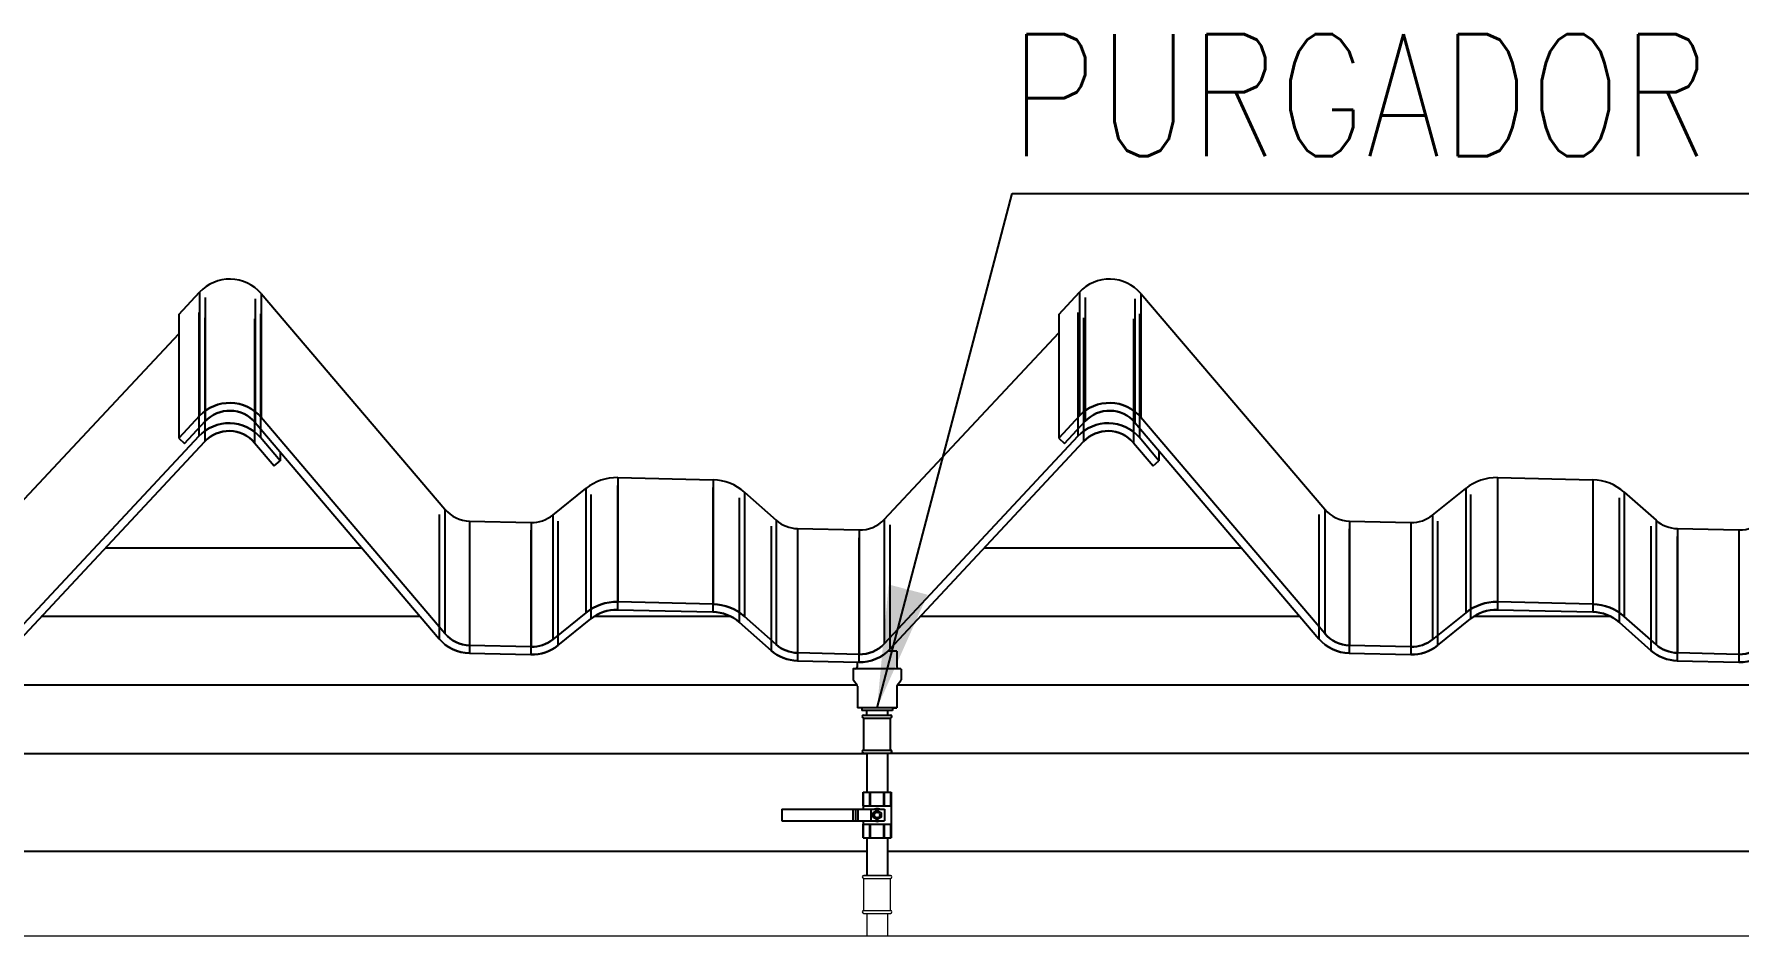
# Model space of a CAD drawing. Header units: millimetres. Extents: x -312439 to 477422, y -331570 to 212570.
# Drawn here: x 343406 to 345150, y 188742 to 189665 of the extents above; entities that cross this region are included whole.
import ezdxf

# ---------------------------------------------------------------- set-up
doc = ezdxf.new("R2010")
doc.units = ezdxf.units.MM
doc.linetypes.add('DASHED', pattern=[0.75, 0.5, -0.25])
doc.layers.add('ARCONDTEXTO', color=4, linetype='Continuous')
doc.layers.add('TEXTO FORMATO', color=4, linetype='Continuous')
doc.styles.add('ROMAND', font='ROMAND.SHX')
doc.styles.add('ROMANS', font='romans.shx', dxfattribs={"height": 187.5})
doc.dimstyles.new('1-50 (MILIMETRO)', dxfattribs={"dimscale": 0, "dimtxt": 125, "dimasz": 125, "dimexe": 100, "dimexo": 100, "dimgap": 50, "dimtad": 0, "dimdec": 0, "dimzin": 0, "dimdsep": 46, "dimtxsty": 'ROMAND', "dimcen": -390, "dimclrd": 1, "dimclre": 1, "dimclrt": 3, "dimadec": 0, "dimazin": 0, "dimtfac": 1, "dimtdec": 0, "dimtix": 1, "dimtmove": 2, "dimatfit": 2, "dimfxl": 1, "dimtvp": 1, "dimtolj": 1, "dimtzin": 0, "dimarcsym": 0})

msp = doc.modelspace()

# ---------------------------------------------------------------- linework, layer by layer
at = {"color": 1, "linetype": 'Continuous', "extrusion": (0, 1, 0)}
for p, q in [((343553.842, 189378.192, 0), (343574.998, 189400.8, 0)), ((343637.873, 189399.355, 0), (343826.007, 189178.781, 0)), ((344453.842, 189378.192, 0), (344474.999, 189400.8, 0)), ((344537.873, 189399.355, 0), (344726.007, 189178.781, 0)), ((343553.842, 189378.192, 0), (343553.842, 189251.583, 0)), ((344453.842, 189378.192, 0), (344453.842, 189251.583, 0)), ((343376.284, 189168.449, 0), (343553.842, 189358.19, 0)), ((344275.355, 189168.449, 0), (344453.842, 189359.183, 0)), ((343574.998, 189274.256, 0), (343553.842, 189251.583, 0)), ((343559.687, 189246.113, 0), (343580.844, 189268.786, 0)), ((343631.783, 189267.612, 0), (343819.916, 189046.403, 0)), ((343826.007, 189051.598, 0), (343637.873, 189272.807, 0)), ((344474.999, 189274.256, 0), (344453.842, 189251.583, 0)), ((344459.687, 189246.113, 0), (344480.844, 189268.786, 0)), ((344531.783, 189267.612, 0), (344719.917, 189046.403, 0)), ((344726.007, 189051.598, 0), (344537.873, 189272.807, 0)), ((343574.385, 189253.539, 0), (343376.284, 189041.237, 0)), ((343382.129, 189035.767, 0), (343580.23, 189248.07, 0)), ((343553.842, 189251.583, 0), (343559.687, 189246.113, 0)), ((343657.352, 189228.465, 0), (343637.26, 189252.09, 0)), ((344473.456, 189253.539, 0), (344275.355, 189041.237, 0)), ((344281.2, 189035.767, 0), (344479.301, 189248.07, 0)), ((344453.842, 189251.583, 0), (344459.687, 189246.113, 0)), ((344556.423, 189228.465, 0), (344536.33, 189252.09, 0)), ((343631.169, 189246.895, 0), (343651.262, 189223.27, 0)), ((343657.352, 189237.547, 0), (343657.352, 189228.465, 0)), ((344530.24, 189246.895, 0), (344550.332, 189223.27, 0)), ((344556.423, 189238.64, 0), (344556.423, 189228.465, 0)), ((343651.262, 189223.27, 0), (343657.352, 189228.465, 0)), ((344550.332, 189223.27, 0), (344556.423, 189228.465, 0)), ((343936.351, 189172.894, 0), (343970.148, 189200.092, 0)), ((344002.766, 189211.164, 0), (344100.275, 189208.922, 0)), ((344132.349, 189196.363, 0), (344164.856, 189167.64, 0)), ((344836.351, 189172.894, 0), (344870.148, 189200.092, 0)), ((344902.767, 189211.164, 0), (345000.276, 189208.922, 0)), ((345032.349, 189196.363, 0), (345064.857, 189167.64, 0)), ((343851.214, 189166.802, 0), (343914.14, 189165.356, 0)), ((344751.214, 189166.802, 0), (344814.141, 189165.356, 0)), ((344186.696, 189159.089, 0), (344249.622, 189157.642, 0)), ((345086.696, 189159.089, 0), (345149.623, 189157.642, 0)), ((343741.185, 189138.975, 0), (343478.434, 189138.975, 0)), ((344641.186, 189138.975, 0), (344377.504, 189138.975, 0)), ((344002.582, 189076.065, 0), (344100.091, 189073.816, 0)), ((344100.275, 189081.826, 0), (344002.766, 189084.074, 0)), ((344902.582, 189076.065, 0), (345000.091, 189073.816, 0)), ((345000.276, 189081.826, 0), (344902.767, 189084.074, 0)), ((343800.719, 189068.975, 0), (343413.116, 189068.975, 0)), ((343970.148, 189072.971, 0), (343936.351, 189045.694, 0)), ((343941.371, 189039.456, 0), (343975.168, 189066.733, 0)), ((344118.74, 189068.975, 0), (343978.217, 189068.975, 0)), ((344127.047, 189063.231, 0), (344159.555, 189034.425, 0)), ((344164.856, 189040.425, 0), (344132.349, 189069.231, 0)), ((344700.72, 189068.975, 0), (344312.187, 189068.975, 0)), ((344870.148, 189072.971, 0), (344836.351, 189045.694, 0)), ((344841.371, 189039.456, 0), (344875.168, 189066.733, 0)), ((345018.74, 189068.975, 0), (344878.217, 189068.975, 0)), ((345027.048, 189063.231, 0), (345059.555, 189034.425, 0)), ((345064.857, 189040.425, 0), (345032.349, 189069.231, 0)), ((343914.14, 189038.134, 0), (343851.214, 189039.585, 0)), ((344814.141, 189038.134, 0), (344751.214, 189039.585, 0)), ((343850.971, 189031.577, 0), (343913.956, 189030.125, 0)), ((344186.511, 189023.84, 0), (344249.496, 189022.388, 0)), ((344249.622, 189030.398, 0), (344186.696, 189031.849, 0)), ((344750.972, 189031.577, 0), (344813.957, 189030.125, 0)), ((345086.512, 189023.84, 0), (345149.497, 189022.388, 0)), ((345149.623, 189030.398, 0), (345086.696, 189031.849, 0)), ((344247.467, 188998.975, 0), (341758.512, 188998.975, 0)), ((350616.175, 188998.975, 0), (344288.617, 188998.975, 0)), ((341588.512, 188928.975, 0), (344257.392, 188928.975, 0)), ((350626.099, 188928.975, 0), (344278.692, 188928.975, 0)), ((341758.512, 188828.975, 0), (344257.392, 188828.975, 0)), ((344278.692, 188828.975, 0), (350626.099, 188828.975, 0))]:
    msp.add_line(p, q, dxfattribs=at)
at = {"color": 1, "linetype": 'DASHED', "extrusion": (0, 1, 0)}
for p, q in [((343574.998, 189400.8, 0), (343574.998, 189274.256, 0)), ((343580.844, 189395.346, 0), (343580.844, 189268.786, 0)), ((343631.783, 189394.175, 0), (343631.783, 189267.612, 0)), ((343637.873, 189399.355, 0), (343637.873, 189272.807, 0)), ((344474.999, 189400.8, 0), (344474.999, 189274.256, 0)), ((344480.844, 189395.346, 0), (344480.844, 189268.786, 0)), ((344531.783, 189394.175, 0), (344531.783, 189267.612, 0)), ((344537.873, 189399.355, 0), (344537.873, 189272.807, 0)), ((343574.385, 189380.143, 0), (343574.385, 189253.539, 0)), ((343580.23, 189374.689, 0), (343580.23, 189248.07, 0)), ((343631.169, 189373.518, 0), (343631.169, 189246.895, 0)), ((343637.26, 189378.697, 0), (343637.26, 189252.09, 0)), ((344473.456, 189380.143, 0), (344473.456, 189253.539, 0)), ((344479.301, 189374.689, 0), (344479.301, 189248.07, 0)), ((344530.24, 189373.518, 0), (344530.24, 189246.895, 0)), ((344536.33, 189378.697, 0), (344536.33, 189252.09, 0)), ((343970.148, 189200.092, 0), (343970.148, 189072.971, 0)), ((344002.582, 189203.177, 0), (344002.582, 189076.065, 0)), ((344002.766, 189211.164, 0), (344002.766, 189084.074, 0)), ((344100.091, 189200.936, 0), (344100.091, 189073.816, 0)), ((344100.275, 189208.922, 0), (344100.275, 189081.826, 0)), ((344132.349, 189196.363, 0), (344132.349, 189069.231, 0)), ((344870.148, 189200.092, 0), (344870.148, 189072.971, 0)), ((344902.582, 189203.177, 0), (344902.582, 189076.065, 0)), ((344902.767, 189211.164, 0), (344902.767, 189084.074, 0)), ((345000.091, 189200.936, 0), (345000.091, 189073.816, 0)), ((345000.276, 189208.922, 0), (345000.276, 189081.826, 0)), ((345032.349, 189196.363, 0), (345032.349, 189069.231, 0)), ((343826.007, 189178.781, 0), (343826.007, 189051.598, 0)), ((343975.168, 189193.872, 0), (343975.168, 189066.733, 0)), ((344127.047, 189190.38, 0), (344127.047, 189063.231, 0)), ((344726.007, 189178.781, 0), (344726.007, 189051.598, 0)), ((344875.168, 189193.872, 0), (344875.168, 189066.733, 0)), ((345027.048, 189190.38, 0), (345027.048, 189063.231, 0)), ((343819.916, 189173.601, 0), (343819.916, 189046.403, 0)), ((343851.214, 189166.802, 0), (343851.214, 189039.585, 0)), ((343914.14, 189165.356, 0), (343914.14, 189038.134, 0)), ((343936.351, 189172.894, 0), (343936.351, 189045.694, 0)), ((343941.371, 189166.674, 0), (343941.371, 189039.456, 0)), ((344159.555, 189161.658, 0), (344159.555, 189034.425, 0)), ((344164.856, 189167.64, 0), (344164.856, 189040.425, 0)), ((344275.355, 189168.449, 0), (344275.355, 189041.237, 0)), ((344281.2, 189162.995, 0), (344281.2, 189035.767, 0)), ((344719.917, 189173.601, 0), (344719.917, 189046.403, 0)), ((344751.214, 189166.802, 0), (344751.214, 189039.585, 0)), ((344814.141, 189165.356, 0), (344814.141, 189038.134, 0)), ((344836.351, 189172.894, 0), (344836.351, 189045.694, 0)), ((344841.371, 189166.674, 0), (344841.371, 189039.456, 0)), ((345059.555, 189161.658, 0), (345059.555, 189034.425, 0)), ((345064.857, 189167.64, 0), (345064.857, 189040.425, 0)), ((343850.971, 189158.817, 0), (343850.971, 189031.577, 0)), ((343913.956, 189157.369, 0), (343913.956, 189030.125, 0)), ((344186.511, 189151.103, 0), (344186.511, 189023.84, 0)), ((344186.696, 189159.089, 0), (344186.696, 189031.849, 0)), ((344249.496, 189149.655, 0), (344249.496, 189022.388, 0)), ((344249.622, 189157.642, 0), (344249.622, 189030.398, 0)), ((344750.972, 189158.817, 0), (344750.972, 189031.577, 0)), ((344813.957, 189157.369, 0), (344813.957, 189030.125, 0)), ((345086.512, 189151.103, 0), (345086.512, 189023.84, 0)), ((345086.696, 189159.089, 0), (345086.696, 189031.849, 0)), ((345149.497, 189149.655, 0), (345149.497, 189022.388, 0)), ((345149.623, 189157.642, 0), (345149.623, 189030.398, 0))]:
    msp.add_line(p, q, dxfattribs=at)
at = {"color": 2, "linetype": 'Continuous', "extrusion": (0, 1, 0)}
for p, q in [((344247.764, 189022.428, 0), (344247.764, 189017.47, 0)), ((344288.32, 189033.609, 0), (344279.035, 189033.609, 0)), ((344288.32, 189033.609, 0), (344288.32, 189017.47, 0)), ((344243.455, 189015.269, 0), (344243.455, 189004.499, 0)), ((344247.575, 188998.841, 0), (344243.802, 189003.516, 0)), ((344292.144, 189015.754, 0), (344243.94, 189015.754, 0)), ((344288.509, 188998.841, 0), (344292.282, 189003.516, 0)), ((344292.629, 189015.269, 0), (344292.629, 189004.499, 0)), ((344247.923, 188997.858, 0), (344247.923, 188975.766, 0)), ((344288.161, 188997.858, 0), (344288.161, 188975.766, 0)), ((344288.161, 188975.766, 0), (344247.923, 188975.766, 0)), ((344252.392, 188975.747, 0), (344247.923, 188975.766, 0)), ((344283.692, 188975.747, 0), (344252.392, 188975.747, 0)), ((344252.392, 188975.747, 0), (344252.392, 188972.888, 0)), ((344283.692, 188972.888, 0), (344252.392, 188972.888, 0)), ((344257.272, 188972.888, 0), (344257.272, 188968.346, 0)), ((344278.812, 188972.888, 0), (344278.812, 188968.346, 0)), ((344283.692, 188975.747, 0), (344288.161, 188975.766, 0)), ((344283.692, 188975.747, 0), (344283.692, 188972.888, 0)), ((344254.392, 188968.346, 0), (344281.692, 188968.346, 0)), ((344254.392, 188968.241, 0), (344254.392, 188968.346, 0)), ((344254.392, 188968.241, 0), (344281.692, 188968.241, 0)), ((344254.392, 188965.241, 0), (344281.692, 188965.241, 0)), ((344254.392, 188932.452, 0), (344254.392, 188965.241, 0)), ((344281.692, 188968.241, 0), (344281.692, 188968.346, 0)), ((344281.692, 188932.452, 0), (344281.692, 188965.241, 0)), ((344254.392, 188932.452, 0), (344281.692, 188932.452, 0)), ((344254.392, 188929.452, 0), (344281.692, 188929.452, 0)), ((344254.392, 188929.346, 0), (344254.392, 188929.452, 0)), ((344254.392, 188929.346, 0), (344281.692, 188929.346, 0)), ((344257.392, 188929.346, 0), (344257.392, 188889.599, 0)), ((344278.692, 188929.346, 0), (344278.692, 188889.599, 0)), ((344281.692, 188929.346, 0), (344281.692, 188929.452, 0)), ((344253.72, 188889.599, 0), (344282.364, 188889.599, 0)), ((344253.72, 188889.599, 0), (344253.72, 188871.999, 0)), ((344282.364, 188889.599, 0), (344282.364, 188842.599, 0)), ((344170.692, 188871.999, 0), (344170.692, 188860.199, 0)), ((344170.692, 188871.999, 0), (344275.735, 188871.999, 0)), ((344253.72, 188875.599, 0), (344282.364, 188875.599, 0)), ((344261.545, 188871.999, 0), (344261.545, 188860.199, 0)), ((344263.957, 188864.011, 0), (344263.957, 188868.187, 0)), ((344264.191, 188868.593, 0), (344267.807, 188870.681, 0)), ((344268.277, 188870.681, 0), (344271.893, 188868.593, 0)), ((344272.127, 188868.187, 0), (344272.127, 188864.011, 0)), ((344275.735, 188871.999, 0), (344275.735, 188860.199, 0)), ((344170.692, 188860.199, 0), (344275.735, 188860.199, 0)), ((344253.72, 188860.199, 0), (344253.72, 188842.599, 0)), ((344253.72, 188856.599, 0), (344282.364, 188856.599, 0)), ((344267.807, 188861.517, 0), (344264.191, 188863.605, 0)), ((344271.893, 188863.605, 0), (344268.277, 188861.517, 0)), ((344253.72, 188842.599, 0), (344282.364, 188842.599, 0)), ((344257.392, 188842.599, 0), (344257.392, 188804.423, 0)), ((344278.692, 188842.599, 0), (344278.692, 188804.423, 0))]:
    msp.add_line(p, q, dxfattribs=at)
at = {"color": 2, "linetype": 'DASHED', "extrusion": (0, 1, 0)}
for p, q in [((344253.817, 188875.599, 0), (344253.817, 188889.599, 0)), ((344260.617, 188875.599, 0), (344260.617, 188889.599, 0)), ((344261.242, 188875.599, 0), (344261.242, 188889.599, 0)), ((344274.842, 188875.599, 0), (344274.842, 188889.599, 0)), ((344275.467, 188875.599, 0), (344275.467, 188889.599, 0)), ((344282.267, 188875.599, 0), (344282.267, 188889.599, 0)), ((344243.493, 188860.199, 0), (344243.493, 188871.999, 0)), ((344246.348, 188860.199, 0), (344246.348, 188871.999, 0)), ((344248.434, 188871.999, 0), (344248.434, 188860.199, 0)), ((344253.817, 188842.599, 0), (344253.817, 188856.599, 0)), ((344260.617, 188842.599, 0), (344260.617, 188856.599, 0)), ((344261.242, 188842.599, 0), (344261.242, 188856.599, 0)), ((344274.842, 188842.599, 0), (344274.842, 188856.599, 0)), ((344275.467, 188842.599, 0), (344275.467, 188856.599, 0)), ((344282.267, 188842.599, 0), (344282.267, 188856.599, 0))]:
    msp.add_line(p, q, dxfattribs=at)
at = {"color": 5, "linetype": 'Continuous', "lineweight": 0, "extrusion": (0, 1, 0)}
for p, q in [((344254.392, 188804.423, 0), (344281.692, 188804.423, 0)), ((344254.392, 188804.317, 0), (344254.392, 188804.423, 0)), ((344254.392, 188804.317, 0), (344281.692, 188804.317, 0)), ((344254.392, 188801.317, 0), (344281.692, 188801.317, 0)), ((344254.392, 188768.529, 0), (344254.392, 188801.317, 0)), ((344281.692, 188804.317, 0), (344281.692, 188804.423, 0)), ((344281.692, 188768.529, 0), (344281.692, 188801.317, 0)), ((344254.392, 188768.529, 0), (344281.692, 188768.529, 0)), ((344254.392, 188765.529, 0), (344281.692, 188765.529, 0)), ((344254.392, 188765.423, 0), (344254.392, 188765.529, 0)), ((344254.392, 188765.423, 0), (344281.692, 188765.423, 0)), ((344257.392, 188765.423, 0), (344257.392, 188742.457, 0)), ((344278.692, 188765.423, 0), (344278.692, 188742.457, 0)), ((344281.692, 188765.423, 0), (344281.692, 188765.529, 0)), ((341958.967, 188742.457, 0), (345779.932, 188742.457, 0))]:
    msp.add_line(p, q, dxfattribs=at)
at = {"color": 2, "linetype": 'Continuous'}
msp.add_circle((344268.042, 188866.099, 0), 2.801, dxfattribs=at)
for centre, radius, start, end in [((344243.94, 189015.269, 0), 0.486, 90, 180), ((344245.02, 189004.499, 0), 1.565, 180, 218.911528), ((344246.048, 189017.47, 0), 1.716, 270, 0), ((344290.036, 189017.47, 0), 1.716, 180, 270), ((344292.144, 189015.269, 0), 0.486, 0, 90), ((344291.064, 189004.499, 0), 1.565, 321.088472, 0), ((344246.357, 188997.858, 0), 1.565, 0, 38.911528), ((344289.727, 188997.858, 0), 1.565, 141.088472, 180), ((344254.392, 188966.741, 0), 1.5, 90, 270), ((344281.692, 188966.741, 0), 1.5, 270, 90), ((344254.392, 188930.952, 0), 1.5, 90, 270), ((344281.692, 188930.952, 0), 1.5, 270, 90), ((344264.426, 188868.187, 0), 0.47, 120, 180), ((344264.426, 188864.011, 0), 0.47, 180, 240), ((344268.042, 188866.099, 0), 6.477, 65.641708, 114.358308), ((344268.042, 188870.274, 0), 0.47, 60, 120), ((344271.658, 188868.187, 0), 0.47, 0, 60), ((344271.658, 188864.011, 0), 0.47, 300, 0), ((344268.042, 188866.099, 0), 6.477, 245.641708, 294.358292), ((344268.042, 188861.924, 0), 0.47, 240, 300)]:
    msp.add_arc(centre, radius, start, end, dxfattribs=at)
at = {"color": 5, "linetype": 'Continuous', "lineweight": 0}
for centre, start, end in [((344254.392, 188802.817, 0), 90, 270), ((344281.692, 188802.817, 0), 270, 90), ((344254.392, 188767.029, 0), 90, 270), ((344281.692, 188767.029, 0), 270, 90)]:
    msp.add_arc(centre, 1.5, start, end, dxfattribs=at)
at = {"color": 1, "linetype": 'Continuous'}
for centre, major_axis, start_param, end_param in [((343605.79, 189372.069, 0), (42.143, 0), 0.70548213, 2.3900682), ((344505.79, 189372.069, 0), (42.143, 0), 0.70548213, 2.3900682), ((343605.79, 189245.442, 0), (0, 42.203), 5.41787111, 7.10245718), ((344505.79, 189245.442, 0), (0, 42.203), 5.41787111, 7.10245718), ((343605.177, 189224.725, 0), (0, 42.203), 5.41787111, 7.10245718), ((343605.79, 189245.442, 0), (0, 34.192), 5.41787111, 7.10245718), ((344504.247, 189224.725, 0), (0, 42.203), 5.41787111, 7.10245718), ((344505.79, 189245.442, 0), (0, 34.192), 5.41787111, 7.10245718), ((343605.177, 189224.725, 0), (0, 34.192), 5.41787111, 7.10245718), ((344504.247, 189224.725, 0), (0, 34.192), 5.41787111, 7.10245718), ((344001.612, 189161.107, 0), (50.143, 0), 1.54777516, 2.24913038), ((344099.121, 189158.865, 0), (50.143, 0), 0.84641994, 1.54777516), ((344901.612, 189161.107, 0), (50.143, 0), 1.54777516, 2.24913038), ((344999.121, 189158.865, 0), (50.143, 0), 0.84641994, 1.54777516), ((343851.999, 189200.887, 0), (34.143, 0), 3.84707478, 4.68936782), ((344752, 189200.887, 0), (34.143, 0), 3.84707478, 4.68936782), ((343914.926, 189199.44, 0), (34.143, 0), 4.68936782, 5.39072304), ((344187.481, 189193.174, 0), (34.143, 0), 3.9880126, 4.68936782), ((344250.408, 189191.727, 0), (34.143, 0), 4.68936782, 5.53166085), ((344814.927, 189199.44, 0), (34.143, 0), 4.68936782, 5.39072304), ((345087.482, 189193.174, 0), (34.143, 0), 3.9880126, 4.68936782), ((345150.409, 189191.727, 0), (34.143, 0), 4.68936782, 5.53166085), ((344001.612, 189033.873, 0), (0, 50.215), 6.26016414, 6.96151936), ((344001.612, 189033.873, 0), (0, 42.203), 6.26016414, 6.96151936), ((344099.121, 189031.624, 0), (0, 42.203), 5.55880892, 6.26016414), ((344099.121, 189031.624, 0), (0, 50.215), 5.55880892, 6.26016414), ((344901.612, 189033.873, 0), (0, 50.215), 6.26016414, 6.96151936), ((344901.612, 189033.873, 0), (0, 42.203), 6.26016414, 6.96151936), ((344999.121, 189031.624, 0), (0, 42.203), 5.55880892, 6.26016414), ((344999.121, 189031.624, 0), (0, 50.215), 5.55880892, 6.26016414), ((343851.999, 189073.768, 0), (0, -42.203), 5.41787111, 6.25878837), ((343851.999, 189073.768, 0), (0, -34.192), 5.41787111, 6.26016414), ((343914.926, 189072.317, 0), (0, -42.203), 6.26016351, 6.96152), ((343914.926, 189072.317, 0), (0, -34.192), 6.26016414, 6.96151936), ((344187.481, 189066.032, 0), (0, -34.192), 5.55880892, 6.26016414), ((344250.408, 189064.581, 0), (0, -34.192), 6.26016414, 7.10245718), ((344752, 189073.768, 0), (0, -42.203), 5.41787111, 6.25878837), ((344752, 189073.768, 0), (0, -34.192), 5.41787111, 6.26016414), ((344814.927, 189072.317, 0), (0, -42.203), 6.26016351, 6.96152), ((344814.927, 189072.317, 0), (0, -34.192), 6.26016414, 6.96151936), ((345087.482, 189066.032, 0), (0, -34.192), 5.55880892, 6.26016414), ((345150.409, 189064.581, 0), (0, -34.192), 6.26016414, 7.10245718), ((344187.481, 189066.032, 0), (0, -42.203), 5.55880829, 6.26016478), ((344250.408, 189064.581, 0), (0, -42.203), 6.26153992, 7.10245718), ((345087.482, 189066.032, 0), (0, -42.203), 5.55880829, 6.26016478), ((345150.409, 189064.581, 0), (0, -42.203), 6.26153992, 7.10245718)]:
    msp.add_ellipse(centre, major_axis=major_axis, ratio=0.99856422, start_param=start_param, end_param=end_param, dxfattribs=at)
at = {"color": 1, "linetype": 'Continuous', "extrusion": (1.0112e-48, -2.04353e-34, -1)}
for centre in [(343605.79, 189245.442, 0), (344505.79, 189245.442, 0)]:
    msp.add_ellipse(centre, major_axis=(0, 42.203), ratio=0.99856422, start_param=5.46391343, end_param=7.14849951, dxfattribs=at)
at = {"color": 1, "linetype": 'Continuous', "extrusion": (-1.30555e-49, 1.18444e-34, -1)}
for centre in [(343605.177, 189224.725, 0), (344504.247, 189224.725, 0)]:
    msp.add_ellipse(centre, major_axis=(0, 42.203), ratio=0.99856422, start_param=5.46391343, end_param=7.14849951, dxfattribs=at)
at = {"color": 1, "linetype": 'Continuous', "extrusion": (-1.48922e-49, 6.90721e-35, -1)}
for centre in [(343605.79, 189245.442, 0), (344505.79, 189245.442, 0)]:
    msp.add_ellipse(centre, major_axis=(0, 34.192), ratio=0.99856422, start_param=-0.81927187, end_param=0.8653142, dxfattribs=at)
at = {"color": 1, "linetype": 'Continuous', "extrusion": (3.19156e-49, -1.2815e-34, -1)}
for centre in [(343605.177, 189224.725, 0), (344504.247, 189224.725, 0)]:
    msp.add_ellipse(centre, major_axis=(0, 34.192), ratio=0.99856422, start_param=-0.81927187, end_param=0.8653142, dxfattribs=at)
at = {"color": 1, "linetype": 'Continuous', "extrusion": (-6.8841e-50, -3.89204e-35, -1)}
for centre in [(344001.612, 189033.873, 0), (344901.612, 189033.873, 0)]:
    msp.add_ellipse(centre, major_axis=(0, 50.215), ratio=0.99856422, start_param=5.60485125, end_param=6.30620647, dxfattribs=at)
at = {"color": 1, "linetype": 'Continuous', "extrusion": (-1.71055e-49, -1.15127e-35, -1)}
for centre in [(344001.612, 189033.873, 0), (344901.612, 189033.873, 0)]:
    msp.add_ellipse(centre, major_axis=(0, 42.203), ratio=0.99856422, start_param=-0.67833406, end_param=0.02302116, dxfattribs=at)
at = {"color": 1, "linetype": 'Continuous', "extrusion": (-1.71463e-48, 1.15729e-34, -1)}
for centre in [(344099.121, 189031.624, 0), (344999.121, 189031.624, 0)]:
    msp.add_ellipse(centre, major_axis=(0, 42.203), ratio=0.99856422, start_param=0.02302116, end_param=0.72437638, dxfattribs=at)
at = {"color": 1, "linetype": 'Continuous', "extrusion": (1.24005e-48, 6.06473e-35, -1)}
for centre in [(344099.121, 189031.624, 0), (344999.121, 189031.624, 0)]:
    msp.add_ellipse(centre, major_axis=(0, 50.215), ratio=0.99856422, start_param=6.30620647, end_param=7.00756169, dxfattribs=at)
at = {"color": 1, "linetype": 'Continuous', "extrusion": (-3.98949e-48, 1.74877e-34, -1)}
for centre in [(343851.999, 189073.768, 0), (344752, 189073.768, 0)]:
    msp.add_ellipse(centre, major_axis=(0, -42.203), ratio=0.99856422, start_param=6.30758224, end_param=7.14849951, dxfattribs=at)
at = {"color": 1, "linetype": 'Continuous', "extrusion": (2.46519e-32, 2.43029e-36, -1)}
for centre in [(343851.999, 189073.768, 0), (344752, 189073.768, 0)]:
    msp.add_ellipse(centre, major_axis=(0, -34.192), ratio=0.99856422, start_param=0.02302116, end_param=0.8653142, dxfattribs=at)
at = {"color": 1, "linetype": 'Continuous', "extrusion": (-2.72377e-50, -7.70381e-36, -1)}
for centre in [(343914.926, 189072.317, 0), (344814.927, 189072.317, 0)]:
    msp.add_ellipse(centre, major_axis=(0, -42.203), ratio=0.99856422, start_param=5.60485062, end_param=6.3062071, dxfattribs=at)
at = {"color": 1, "linetype": 'Continuous', "extrusion": (2.46519e-32, -1.73268e-35, -1)}
for centre in [(343914.926, 189072.317, 0), (344814.927, 189072.317, 0)]:
    msp.add_ellipse(centre, major_axis=(0, -34.192), ratio=0.99856422, start_param=-0.67833406, end_param=0.02302116, dxfattribs=at)
at = {"color": 1, "linetype": 'Continuous', "extrusion": (-2.46519e-32, 1.25306e-34, -1)}
msp.add_ellipse((344187.481, 189066.032, 0), major_axis=(0, -34.192), ratio=0.99856422, start_param=0.02302116, end_param=0.72437638, dxfattribs=at)
at = {"color": 1, "linetype": 'Continuous', "extrusion": (-6.25671e-50, 3.94854e-36, -1)}
for centre in [(344250.408, 189064.581, 0), (345150.409, 189064.581, 0)]:
    msp.add_ellipse(centre, major_axis=(0, -34.192), ratio=0.99856422, start_param=-0.81927187, end_param=0.02302116, dxfattribs=at)
at = {"color": 1, "linetype": 'Continuous', "extrusion": (-2.46519e-32, -2.35189e-34, -1)}
msp.add_ellipse((345087.482, 189066.032, 0), major_axis=(0, -34.192), ratio=0.99856422, start_param=0.02302116, end_param=0.72437638, dxfattribs=at)
at = {"color": 1, "linetype": 'Continuous', "extrusion": (-2.9386e-48, 1.8134e-34, -1)}
for centre in [(344187.481, 189066.032, 0), (345087.482, 189066.032, 0)]:
    msp.add_ellipse(centre, major_axis=(0, -42.203), ratio=0.99856422, start_param=6.30620584, end_param=7.00756232, dxfattribs=at)
at = {"color": 1, "linetype": 'Continuous', "extrusion": (1.24517e-50, 5.47835e-36, -1)}
for centre in [(344250.408, 189064.581, 0), (345150.409, 189064.581, 0)]:
    msp.add_ellipse(centre, major_axis=(0, -42.203), ratio=0.99856422, start_param=5.46391343, end_param=6.3048307, dxfattribs=at)

# ---------------------------------------------------------------- texts
at = {"layer": 'ARCONDTEXTO', "linetype": 'Continuous', "lineweight": -3, "style": 'ROMANS', "width": 0.8}
msp.add_text('PURGADOR', height=125, dxfattribs=at).set_placement((344403.644, 189539.824, 0))

# ---------------------------------------------------------------- leaders
at = {"layer": 'TEXTO FORMATO'}
msp.add_leader([(344268.042, 188975.766, 0), (344406.31, 189501.93, 0), (345228.963, 189501.93, 0)], dimstyle='1-50 (MILIMETRO)', override={"dimscale": 1}, dxfattribs=at)

doc.saveas('drawing.dxf')
